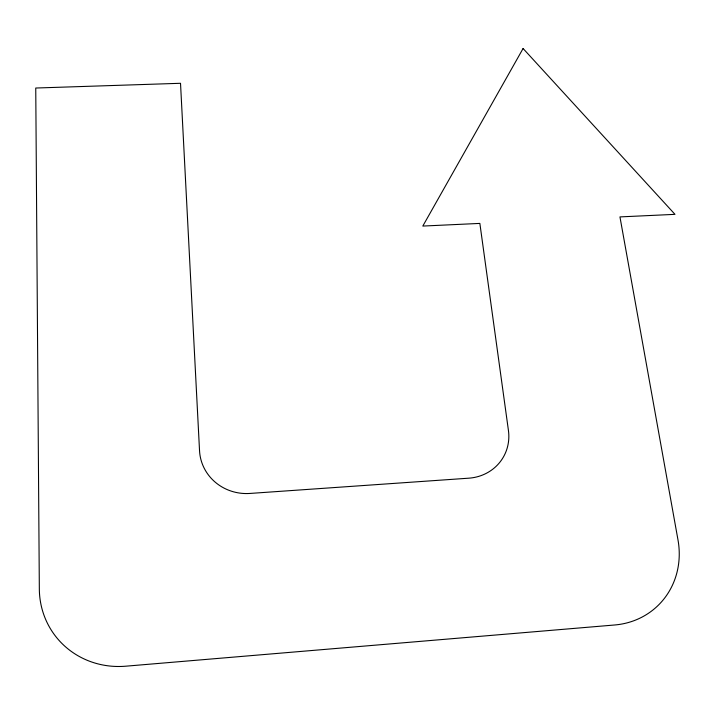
<?xml version="1.0" encoding="UTF-8"?>
<svg xmlns="http://www.w3.org/2000/svg" width="715" height="715" viewBox="0 0 715 715"><rect width="100%" height="100%" fill="white"/><g stroke="black" fill="none" stroke-linecap="round" stroke-linejoin="round"><path stroke-width="1.07" d="M523.085 48.513L422.806 226.065L479.863 223.411L508.437 430.502A46.43 43.588 29.1 0 1 468.799 478.183L249.964 493.439A47.351 45.322 -4.2 0 1 199.539 450.763L180.52 83.289L35.75 88.025L39.334 588.981A84.87 80.607 -36.3 0 0 125.777 666.192L614.712 624.981A80.849 74.289 46.9 0 0 677.99 539.905L619.95 216.904L674.987 214.348L523.085 48.513"/></g></svg>
